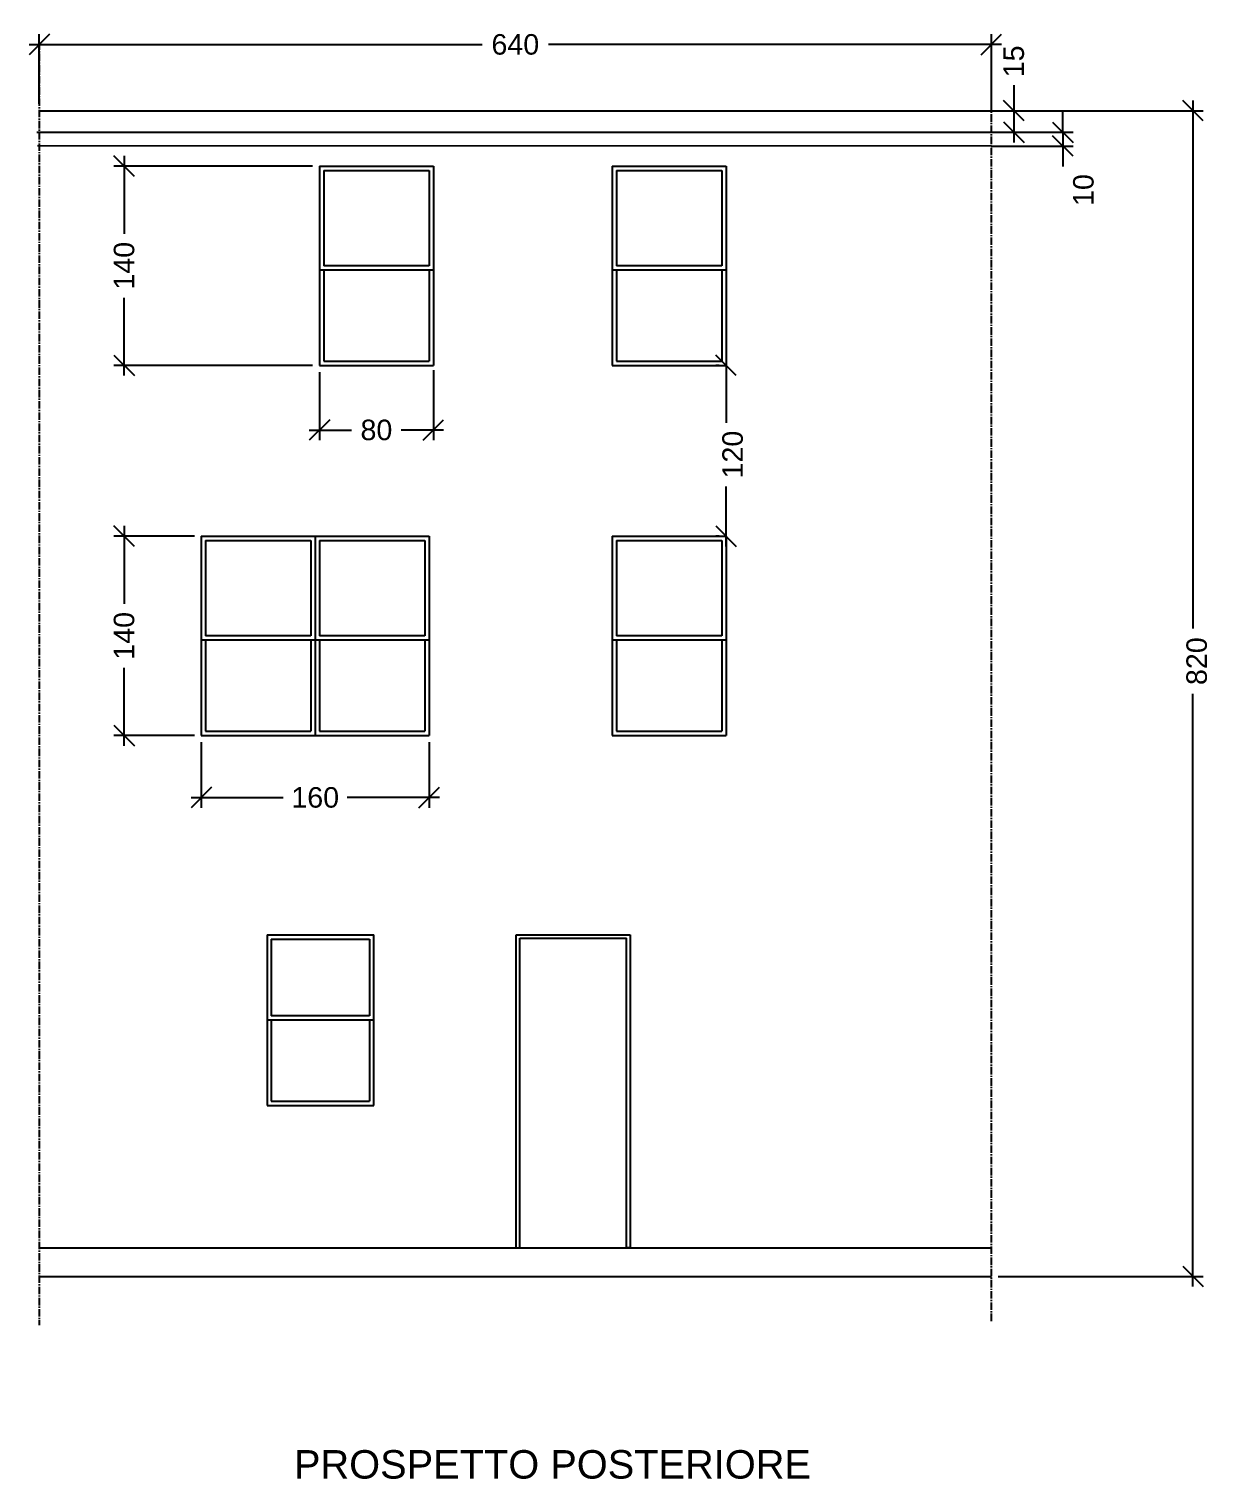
# Model space of a CAD drawing. Header units: inches. Extents: x 1683361338 to 1683364737, y 2652218797 to 2652228464.
# Drawn here: x 1683362681 to 1683363512, y 2652218797 to 2652219816 of the extents above; entities that cross this region are included whole.
import ezdxf

# ---------------------------------------------------------------- set-up
doc = ezdxf.new("R2010")
doc.units = ezdxf.units.IN
doc.header["$MEASUREMENT"] = 0
doc.linetypes.add('CENTER2', pattern=[1.125, 0.75, -0.125, 0.125, -0.125])
doc.linetypes.add('HIDDEN', pattern=[0.375, 0.25, -0.125])
doc.layers.get('DEFPOINTS').update_dxf_attribs({"color": 210})
for name, color, linetype in [('A-ANNO-DIMS', 1, 'Continuous'), ('A-DOOR-FULL', 4, 'Continuous'), ('A-SECT D-MCUT', 176, 'Continuous'), ('A-STRUCTURE-EXTR', 143, 'HIDDEN'), ('A-WALL-FULL-EXTR', 7, 'Continuous'), ('A-WALL-FULL-INTR', 7, 'Continuous')]:
    doc.layers.add(name, color=color, linetype=linetype)
doc.styles.add('ARIAL', font='Arial.ttf')
doc.styles.get("Standard").update_dxf_attribs({"font": 'Arial.ttf'})
doc.dimstyles.new('TICK_36', dxfattribs={"dimtxt": 3.6, "dimasz": 3.6, "dimexe": 1.8, "dimexo": 1.2, "dimgap": 1.8, "dimtad": 0, "dimdec": 0, "dimzin": 0, "dimdsep": 46, "dimtxsty": 'ARIAL', "dimblk": 'OBLIQUE', "dimcen": 1.8, "dimdle": 1.8, "dimclrd": 256, "dimclrt": 256, "dimadec": 0, "dimazin": 0, "dimtfac": 1, "dimtdec": 0, "dimtmove": 1, "dimatfit": 3, "dimldrblk": 'OPEN90', "dimfxl": 1, "dimtfill": 1, "dimtolj": 1, "dimtzin": 0, "dimarcsym": 0})

# ---------------------------------------------------------------- blocks, each defined once
blk = doc.blocks.new('_Oblique')
at = {"color": 0, "linetype": 'ByBlock', "lineweight": -2}
blk.add_line((-0.5, -0.5), (0.5, 0.5), dxfattribs=at)
blk = doc.blocks.new('*D125')
at = {"layer": 'A-ANNO-DIMS', "color": 0, "lineweight": -2, "ltscale": 5, "transparency": 16777216}
for p, q in [((1683363165.791319, 2652219579.344633), (1683363163.391319, 2652219579.344633)), ((1683363165.791319, 2652219459.344633), (1683363163.391319, 2652219459.344633))]:
    blk.add_line(p, q, dxfattribs=at)
at = {"layer": 'A-ANNO-DIMS', "lineweight": -2, "ltscale": 5, "transparency": 16777216}
for p, q in [((1683363170.591319, 2652219586.544633), (1683363170.591319, 2652219539.093337)), ((1683363170.591319, 2652219452.144633), (1683363170.591319, 2652219494.243132))]:
    blk.add_line(p, q, dxfattribs=at)
at = {"layer": 'DEFPOINTS', "color": 0, "ltscale": 5, "transparency": 16777216}
for p in [(1683363170.591319, 2652219579.344633), (1683363170.591319, 2652219459.344633), (1683363170.591319, 2652219459.344633)]:
    blk.add_point(p, dxfattribs=at)
at = {"layer": 'A-ANNO-DIMS', "lineweight": -2, "ltscale": 5, "transparency": 16777216, "xscale": 14.4, "yscale": 14.4, "zscale": 14.4}
for p, rotation in [((1683363170.591319, 2652219579.344633), 90), ((1683363170.591319, 2652219459.344633), 270)]:
    blk.add_blockref('_Oblique', p, dxfattribs=dict(at, rotation=rotation))
at = {"layer": 'A-ANNO-DIMS', "lineweight": 25, "ltscale": 5, "transparency": 16777216, "insert": (1683363175.288504, 2652219516.668235), "char_height": 14.4, "attachment_point": 5, "rotation": 90, "style": 'ARIAL', "bg_fill": 3, "box_fill_scale": 1.25, "bg_fill_color": 256, "bg_fill_true_color": 13158600, "bg_fill_transparency": 0}
blk.add_mtext('\\A1;120', dxfattribs=at)
blk = doc.blocks.new('_Open90')
at = {"color": 0, "linetype": 'ByBlock', "lineweight": -2}
for p, q in [((0, 0), (-1, 0)), ((-0.5, 0.5), (0, 0)), ((0, 0), (-0.5, -0.5))]:
    blk.add_line(p, q, dxfattribs=at)
blk = doc.blocks.new('*D140')
at = {"layer": 'A-ANNO-DIMS', "lineweight": -2, "ltscale": 5, "transparency": 16777216}
for p, q in [((1683363498.613233, 2652219765.498397), (1683363498.613233, 2652219394.566771)), ((1683363498.613233, 2652218932.144633), (1683363498.613233, 2652219348.537848))]:
    blk.add_line(p, q, dxfattribs=at)
at = {"layer": 'A-ANNO-DIMS', "color": 0, "lineweight": -2, "ltscale": 5, "transparency": 16777216}
for p, q in [((1683363361.809449, 2652219758.298398), (1683363505.813233, 2652219758.298398)), ((1683363361.809448, 2652218939.344633), (1683363505.813233, 2652218939.344633))]:
    blk.add_line(p, q, dxfattribs=at)
at = {"layer": 'DEFPOINTS', "color": 0, "ltscale": 5, "transparency": 16777216}
for p in [(1683363357.009449, 2652219758.298398), (1683363357.009449, 2652218939.344633), (1683363498.613233, 2652218939.344633)]:
    blk.add_point(p, dxfattribs=at)
at = {"layer": 'A-ANNO-DIMS', "lineweight": -2, "ltscale": 5, "transparency": 16777216, "xscale": 14.4, "yscale": 14.4, "zscale": 14.4}
for p, rotation in [((1683363498.613233, 2652219758.298398), 90), ((1683363498.613233, 2652218939.344633), 270)]:
    blk.add_blockref('_Oblique', p, dxfattribs=dict(at, rotation=rotation))
at = {"layer": 'A-ANNO-DIMS', "lineweight": 25, "ltscale": 5, "transparency": 16777216, "insert": (1683363501.277486, 2652219371.55231), "char_height": 14.4, "attachment_point": 5, "rotation": 90, "style": 'ARIAL', "bg_fill": 3, "box_fill_scale": 1.25, "bg_fill_color": 256, "bg_fill_true_color": 13158600, "bg_fill_transparency": 0}
blk.add_mtext('\\A1;820', dxfattribs=at)
blk = doc.blocks.new('*D141')
at = {"layer": 'A-ANNO-DIMS', "lineweight": -2, "ltscale": 5, "transparency": 16777216}
for p, q in [((1683363372.799661, 2652219776.117949), (1683363372.799661, 2652219758.256848)), ((1683363372.799661, 2652219765.456848), (1683363372.799661, 2652219735.947057))]:
    blk.add_line(p, q, dxfattribs=at)
at = {"layer": 'A-ANNO-DIMS', "color": 0, "lineweight": -2, "ltscale": 5, "transparency": 16777216}
for p, q in [((1683363356.785904, 2652219758.256848), (1683363379.999661, 2652219758.256848)), ((1683363356.785904, 2652219743.147057), (1683363379.999661, 2652219743.147057))]:
    blk.add_line(p, q, dxfattribs=at)
at = {"layer": 'DEFPOINTS', "color": 0, "ltscale": 5, "transparency": 16777216}
for p in [(1683363351.985904, 2652219758.256848), (1683363351.985904, 2652219743.147057), (1683363372.799661, 2652219743.147057)]:
    blk.add_point(p, dxfattribs=at)
at = {"layer": 'A-ANNO-DIMS', "lineweight": -2, "ltscale": 5, "transparency": 16777216, "xscale": 14.4, "yscale": 14.4, "zscale": 14.4}
for p, rotation in [((1683363372.799661, 2652219758.256848), 90), ((1683363372.799661, 2652219743.147057), 270)]:
    blk.add_blockref('_Oblique', p, dxfattribs=dict(at, rotation=rotation))
at = {"layer": 'A-ANNO-DIMS', "lineweight": 25, "ltscale": 5, "transparency": 16777216, "insert": (1683363372.799661, 2652219792.944144), "char_height": 14.4, "attachment_point": 5, "rotation": 90, "style": 'ARIAL', "bg_fill": 3, "box_fill_scale": 1.25, "bg_fill_color": 256, "bg_fill_true_color": 13158600, "bg_fill_transparency": 0}
blk.add_mtext('\\A1;15', dxfattribs=at)
blk = doc.blocks.new('*D126')
at = {"layer": 'A-ANNO-DIMS', "lineweight": -2, "ltscale": 5, "transparency": 16777216}
for p, q in [((1683362680.967456, 2652219804.780736), (1683362999.377538, 2652219804.780736)), ((1683363364.209449, 2652219804.780736), (1683363045.799366, 2652219804.780736))]:
    blk.add_line(p, q, dxfattribs=at)
at = {"layer": 'A-ANNO-DIMS', "color": 0, "lineweight": -2, "ltscale": 5, "transparency": 16777216}
for p, q in [((1683362688.167456, 2652219763.098398), (1683362688.167456, 2652219811.980736)), ((1683363357.009449, 2652219763.098398), (1683363357.009449, 2652219811.980736))]:
    blk.add_line(p, q, dxfattribs=at)
at = {"layer": 'DEFPOINTS', "color": 0, "ltscale": 5, "transparency": 16777216}
for p in [(1683363357.009449, 2652219804.780736), (1683362688.167456, 2652219758.298398), (1683363357.009449, 2652219758.298398)]:
    blk.add_point(p, dxfattribs=at)
at = {"layer": 'A-ANNO-DIMS', "lineweight": -2, "ltscale": 5, "transparency": 16777216, "xscale": 14.4, "yscale": 14.4, "zscale": 14.4, "rotation": 180}
blk.add_blockref('_Oblique', (1683362688.167456, 2652219804.780736), dxfattribs=at)
at = {"layer": 'A-ANNO-DIMS', "lineweight": -2, "ltscale": 5, "transparency": 16777216, "xscale": 14.4, "yscale": 14.4, "zscale": 14.4}
blk.add_blockref('_Oblique', (1683363357.009449, 2652219804.780736), dxfattribs=at)
at = {"layer": 'A-ANNO-DIMS', "lineweight": 25, "ltscale": 5, "transparency": 16777216, "insert": (1683363022.588452, 2652219804.780736), "char_height": 14.4, "attachment_point": 5, "style": 'ARIAL', "bg_fill": 3, "box_fill_scale": 1.25, "bg_fill_color": 256, "bg_fill_true_color": 13158600, "bg_fill_transparency": 0}
blk.add_mtext('\\A1;640', dxfattribs=at)
blk = doc.blocks.new('*D143')
at = {"layer": 'A-ANNO-DIMS', "lineweight": -2, "ltscale": 5, "transparency": 16777216}
for p, q in [((1683363407.18654, 2652219743.106234), (1683363407.18654, 2652219757.506234)), ((1683363407.18654, 2652219743.106234), (1683363407.18654, 2652219733.450087)), ((1683363407.18654, 2652219733.450087), (1683363407.18654, 2652219719.050087))]:
    blk.add_line(p, q, dxfattribs=at)
at = {"layer": 'A-ANNO-DIMS', "color": 0, "lineweight": -2, "ltscale": 5, "transparency": 16777216}
for p, q in [((1683363356.785904, 2652219743.106234), (1683363414.38654, 2652219743.106234)), ((1683363356.785904, 2652219733.450087), (1683363414.38654, 2652219733.450087))]:
    blk.add_line(p, q, dxfattribs=at)
at = {"layer": 'DEFPOINTS', "color": 0, "ltscale": 5, "transparency": 16777216}
for p in [(1683363351.985904, 2652219743.106234), (1683363351.985904, 2652219733.450087), (1683363407.18654, 2652219733.450087)]:
    blk.add_point(p, dxfattribs=at)
at = {"layer": 'A-ANNO-DIMS', "lineweight": -2, "ltscale": 5, "transparency": 16777216, "xscale": 14.4, "yscale": 14.4, "zscale": 14.4}
for p, rotation in [((1683363407.18654, 2652219743.106234), 270), ((1683363407.18654, 2652219733.450087), 90)]:
    blk.add_blockref('_Oblique', p, dxfattribs=dict(at, rotation=rotation))
at = {"layer": 'A-ANNO-DIMS', "lineweight": 25, "ltscale": 5, "transparency": 16777216, "insert": (1683363421.716246, 2652219702.551128), "char_height": 14.4, "attachment_point": 5, "rotation": 90, "style": 'ARIAL', "bg_fill": 3, "box_fill_scale": 1.25, "bg_fill_color": 256, "bg_fill_true_color": 13158600, "bg_fill_transparency": 0}
blk.add_mtext('\\A1;10', dxfattribs=at)
blk = doc.blocks.new('*D151')
at = {"layer": 'A-ANNO-DIMS', "lineweight": -2, "ltscale": 5, "transparency": 16777216}
for p, q in [((1683362747.804797, 2652219726.544631), (1683362747.804797, 2652219671.769733)), ((1683362747.804797, 2652219572.144631), (1683362747.804797, 2652219626.919528))]:
    blk.add_line(p, q, dxfattribs=at)
at = {"layer": 'A-ANNO-DIMS', "color": 0, "lineweight": -2, "ltscale": 5, "transparency": 16777216}
for p, q in [((1683362880.215605, 2652219719.344631), (1683362740.604797, 2652219719.344631)), ((1683362880.215605, 2652219579.344631), (1683362740.604797, 2652219579.344631))]:
    blk.add_line(p, q, dxfattribs=at)
at = {"layer": 'DEFPOINTS', "color": 0, "ltscale": 5, "transparency": 16777216}
for p in [(1683362885.015605, 2652219719.344631), (1683362747.804797, 2652219579.344631), (1683362885.015605, 2652219579.344631)]:
    blk.add_point(p, dxfattribs=at)
at = {"layer": 'A-ANNO-DIMS', "lineweight": -2, "ltscale": 5, "transparency": 16777216, "xscale": 14.4, "yscale": 14.4, "zscale": 14.4}
for p, rotation in [((1683362747.804797, 2652219719.344631), 90), ((1683362747.804797, 2652219579.344631), 270)]:
    blk.add_blockref('_Oblique', p, dxfattribs=dict(at, rotation=rotation))
at = {"layer": 'A-ANNO-DIMS', "lineweight": 25, "ltscale": 5, "transparency": 16777216, "insert": (1683362747.804797, 2652219649.344631), "char_height": 14.4, "attachment_point": 5, "rotation": 90, "style": 'ARIAL', "bg_fill": 3, "box_fill_scale": 1.25, "bg_fill_color": 256, "bg_fill_true_color": 13158600, "bg_fill_transparency": 0}
blk.add_mtext('\\A1;140', dxfattribs=at)
blk = doc.blocks.new('*D152')
at = {"layer": 'A-ANNO-DIMS', "color": 0, "lineweight": -2, "ltscale": 5, "transparency": 16777216}
for p, q in [((1683362802.015604, 2652219314.544639), (1683362802.015604, 2652219268.548987)), ((1683362962.015605, 2652219314.544639), (1683362962.015605, 2652219268.548987))]:
    blk.add_line(p, q, dxfattribs=at)
at = {"layer": 'A-ANNO-DIMS', "lineweight": -2, "ltscale": 5, "transparency": 16777216}
for p, q in [((1683362794.815603, 2652219275.748987), (1683362859.590502, 2652219275.748987)), ((1683362969.215605, 2652219275.748987), (1683362904.440707, 2652219275.748987))]:
    blk.add_line(p, q, dxfattribs=at)
at = {"layer": 'DEFPOINTS', "color": 0, "ltscale": 5, "transparency": 16777216}
for p in [(1683362802.015604, 2652219319.344639), (1683362962.015605, 2652219319.344639), (1683362962.015605, 2652219275.748987)]:
    blk.add_point(p, dxfattribs=at)
at = {"layer": 'A-ANNO-DIMS', "lineweight": -2, "ltscale": 5, "transparency": 16777216, "xscale": 14.4, "yscale": 14.4, "zscale": 14.4, "rotation": 180}
blk.add_blockref('_Oblique', (1683362802.015604, 2652219275.748987), dxfattribs=at)
at = {"layer": 'A-ANNO-DIMS', "lineweight": -2, "ltscale": 5, "transparency": 16777216, "xscale": 14.4, "yscale": 14.4, "zscale": 14.4}
blk.add_blockref('_Oblique', (1683362962.015605, 2652219275.748987), dxfattribs=at)
at = {"layer": 'A-ANNO-DIMS', "lineweight": 25, "ltscale": 5, "transparency": 16777216, "insert": (1683362882.015604, 2652219275.748987), "char_height": 14.4, "attachment_point": 5, "style": 'ARIAL', "bg_fill": 3, "box_fill_scale": 1.25, "bg_fill_color": 256, "bg_fill_true_color": 13158600, "bg_fill_transparency": 0}
blk.add_mtext('\\A1;160', dxfattribs=at)
blk = doc.blocks.new('*D153')
at = {"layer": 'A-ANNO-DIMS', "lineweight": -2, "ltscale": 5, "transparency": 16777216}
for p, q in [((1683362747.804797, 2652219466.544639), (1683362747.804797, 2652219411.769742)), ((1683362747.804797, 2652219312.144639), (1683362747.804797, 2652219366.919537))]:
    blk.add_line(p, q, dxfattribs=at)
at = {"layer": 'A-ANNO-DIMS', "color": 0, "lineweight": -2, "ltscale": 5, "transparency": 16777216}
for p, q in [((1683362797.215604, 2652219459.344639), (1683362740.604797, 2652219459.344639)), ((1683362797.215604, 2652219319.344639), (1683362740.604797, 2652219319.344639))]:
    blk.add_line(p, q, dxfattribs=at)
at = {"layer": 'DEFPOINTS', "color": 0, "ltscale": 5, "transparency": 16777216}
for p in [(1683362747.804797, 2652219459.344639), (1683362802.015604, 2652219459.344639), (1683362802.015604, 2652219319.344639)]:
    blk.add_point(p, dxfattribs=at)
at = {"layer": 'A-ANNO-DIMS', "lineweight": -2, "ltscale": 5, "transparency": 16777216, "xscale": 14.4, "yscale": 14.4, "zscale": 14.4}
for p, rotation in [((1683362747.804797, 2652219459.344639), 90), ((1683362747.804797, 2652219319.344639), 270)]:
    blk.add_blockref('_Oblique', p, dxfattribs=dict(at, rotation=rotation))
at = {"layer": 'A-ANNO-DIMS', "lineweight": 25, "ltscale": 5, "transparency": 16777216, "insert": (1683362747.804797, 2652219389.34464), "char_height": 14.4, "attachment_point": 5, "rotation": 90, "style": 'ARIAL', "bg_fill": 3, "box_fill_scale": 1.25, "bg_fill_color": 256, "bg_fill_true_color": 13158600, "bg_fill_transparency": 0}
blk.add_mtext('\\A1;140', dxfattribs=at)
blk = doc.blocks.new('*D154')
at = {"layer": 'A-ANNO-DIMS', "color": 0, "lineweight": -2, "ltscale": 5, "transparency": 16777216}
for p, q in [((1683362885.015605, 2652219574.544631), (1683362885.015605, 2652219526.724856)), ((1683362965.015605, 2652219576.044631), (1683362965.015605, 2652219526.724856))]:
    blk.add_line(p, q, dxfattribs=at)
at = {"layer": 'A-ANNO-DIMS', "lineweight": -2, "ltscale": 5, "transparency": 16777216}
for p, q in [((1683362877.815605, 2652219533.924856), (1683362907.600053, 2652219533.924856)), ((1683362972.215605, 2652219533.924856), (1683362942.431158, 2652219533.924856))]:
    blk.add_line(p, q, dxfattribs=at)
at = {"layer": 'DEFPOINTS', "color": 0, "ltscale": 5, "transparency": 16777216}
for p in [(1683362885.015605, 2652219579.344631), (1683362965.015605, 2652219580.844631), (1683362885.015605, 2652219533.924856)]:
    blk.add_point(p, dxfattribs=at)
at = {"layer": 'A-ANNO-DIMS', "lineweight": -2, "ltscale": 5, "transparency": 16777216, "xscale": 14.4, "yscale": 14.4, "zscale": 14.4, "rotation": 180}
blk.add_blockref('_Oblique', (1683362885.015605, 2652219533.924856), dxfattribs=at)
at = {"layer": 'A-ANNO-DIMS', "lineweight": -2, "ltscale": 5, "transparency": 16777216, "xscale": 14.4, "yscale": 14.4, "zscale": 14.4}
blk.add_blockref('_Oblique', (1683362965.015605, 2652219533.924856), dxfattribs=at)
at = {"layer": 'A-ANNO-DIMS', "lineweight": 25, "ltscale": 5, "transparency": 16777216, "insert": (1683362925.015605, 2652219533.924856), "char_height": 14.4, "attachment_point": 5, "style": 'ARIAL', "bg_fill": 3, "box_fill_scale": 1.25, "bg_fill_color": 256, "bg_fill_true_color": 13158600, "bg_fill_transparency": 0}
blk.add_mtext('\\A1;80', dxfattribs=at)

msp = doc.modelspace()

# ---------------------------------------------------------------- linework, layer by layer
at = {"layer": 'A-DOOR-FULL'}
for p, q in [((1683362885.015605, 2652219719.344631), (1683362965.015605, 2652219719.344631)), ((1683362885.015605, 2652219719.344631), (1683362885.015605, 2652219579.344631)), ((1683362888.015605, 2652219716.344631), (1683362888.015605, 2652219649.344631)), ((1683362888.015605, 2652219716.344631), (1683362962.015605, 2652219716.344631)), ((1683362962.015605, 2652219716.344631), (1683362962.015605, 2652219649.344631)), ((1683362965.015605, 2652219719.344631), (1683362965.015605, 2652219579.344631)), ((1683363090.591319, 2652219719.344633), (1683363090.591319, 2652219579.344633)), ((1683363090.591319, 2652219719.344633), (1683363170.591319, 2652219719.344633)), ((1683363093.591319, 2652219716.344633), (1683363167.591319, 2652219716.344633)), ((1683363093.591319, 2652219716.344633), (1683363093.591319, 2652219649.344633)), ((1683363167.591319, 2652219716.344633), (1683363167.591319, 2652219649.344633)), ((1683363170.591319, 2652219719.344633), (1683363170.591319, 2652219579.344633)), ((1683362888.015605, 2652219646.344631), (1683362888.015605, 2652219582.344631)), ((1683362962.015605, 2652219646.344631), (1683362962.015605, 2652219582.344631)), ((1683363093.591319, 2652219646.344633), (1683363093.591319, 2652219582.344633)), ((1683363167.591319, 2652219646.344633), (1683363167.591319, 2652219582.344633)), ((1683362885.015605, 2652219579.344631), (1683362965.015605, 2652219579.344631)), ((1683362888.015605, 2652219582.344631), (1683362962.015605, 2652219582.344631)), ((1683363090.591319, 2652219579.344633), (1683363170.591319, 2652219579.344633)), ((1683363093.591319, 2652219582.344633), (1683363167.591319, 2652219582.344633)), ((1683362802.015604, 2652219459.344639), (1683362882.015604, 2652219459.344639)), ((1683362802.015604, 2652219459.344639), (1683362802.015604, 2652219319.344639)), ((1683362805.015604, 2652219456.344639), (1683362805.015604, 2652219389.344639)), ((1683362805.015604, 2652219456.344639), (1683362879.015604, 2652219456.344639)), ((1683362879.015604, 2652219456.344639), (1683362879.015604, 2652219389.344639)), ((1683362882.015604, 2652219459.344639), (1683362882.015604, 2652219319.344639)), ((1683362882.015605, 2652219459.344639), (1683362962.015605, 2652219459.344639)), ((1683362882.015605, 2652219459.344639), (1683362882.015605, 2652219319.344639)), ((1683362885.015605, 2652219456.344639), (1683362885.015605, 2652219389.344639)), ((1683362885.015605, 2652219456.344639), (1683362959.015605, 2652219456.344639)), ((1683362959.015605, 2652219456.344639), (1683362959.015605, 2652219389.344639)), ((1683362962.015605, 2652219459.344639), (1683362962.015605, 2652219319.344639)), ((1683363090.591319, 2652219459.344633), (1683363170.591319, 2652219459.344633)), ((1683363090.591319, 2652219459.344633), (1683363090.591319, 2652219319.344633)), ((1683363093.591319, 2652219456.344633), (1683363093.591319, 2652219389.344633)), ((1683363093.591319, 2652219456.344633), (1683363167.591319, 2652219456.344633)), ((1683363167.591319, 2652219456.344633), (1683363167.591319, 2652219389.344633)), ((1683363170.591319, 2652219459.344633), (1683363170.591319, 2652219319.344633)), ((1683362805.015604, 2652219386.344639), (1683362805.015604, 2652219322.344639)), ((1683362879.015604, 2652219386.344639), (1683362879.015604, 2652219322.344639)), ((1683362885.015605, 2652219386.344639), (1683362885.015605, 2652219322.344639)), ((1683362959.015605, 2652219386.344639), (1683362959.015605, 2652219322.344639)), ((1683363093.591319, 2652219386.344633), (1683363093.591319, 2652219322.344633)), ((1683363167.591319, 2652219386.344633), (1683363167.591319, 2652219322.344633)), ((1683362802.015604, 2652219319.344639), (1683362882.015604, 2652219319.344639)), ((1683362805.015604, 2652219322.344639), (1683362879.015604, 2652219322.344639)), ((1683362882.015605, 2652219319.344639), (1683362962.015605, 2652219319.344639)), ((1683362885.015605, 2652219322.344639), (1683362959.015605, 2652219322.344639)), ((1683363090.591319, 2652219319.344633), (1683363170.591319, 2652219319.344633)), ((1683363093.591319, 2652219322.344633), (1683363167.591319, 2652219322.344633)), ((1683363170.591319, 2652219322.344633), (1683363170.591319, 2652219319.344633))]:
    msp.add_line(p, q, dxfattribs=at)
for points in [[(1683362962.015605, 2652219649.344631), (1683362888.015605, 2652219649.344631)], [(1683363167.591319, 2652219649.344633), (1683363093.591319, 2652219649.344633)], [(1683362965.015605, 2652219646.344631), (1683362885.015605, 2652219646.344631)], [(1683363170.591319, 2652219646.344633), (1683363090.591319, 2652219646.344633)], [(1683362882.015604, 2652219386.344639), (1683362802.015604, 2652219386.344639)], [(1683362879.015604, 2652219389.344639), (1683362805.015604, 2652219389.344639)], [(1683362962.015605, 2652219386.344639), (1683362882.015605, 2652219386.344639)], [(1683362959.015605, 2652219389.344639), (1683362885.015605, 2652219389.344639)], [(1683363170.591319, 2652219386.344633), (1683363090.591319, 2652219386.344633)], [(1683363167.591319, 2652219389.344633), (1683363093.591319, 2652219389.344633)]]:
    msp.add_lwpolyline(points, dxfattribs=at)
at = {"layer": 'A-SECT D-MCUT'}
for p, q in [((1683362688.167456, 2652219758.298398), (1683363357.009449, 2652219758.298398)), ((1683362686.494363, 2652219743.183531), (1683363357.009449, 2652219743.147783)), ((1683363357.009449, 2652219733.450087), (1683362687.027881, 2652219733.486441))]:
    msp.add_line(p, q, dxfattribs=at)
at = {"layer": 'A-STRUCTURE-EXTR', "linetype": 'Continuous', "ltscale": 0.85}
for p, q in [((1683362848.167456, 2652219179.344633), (1683362923.167456, 2652219179.344633)), ((1683362848.167456, 2652219179.344633), (1683362848.167456, 2652219059.344633)), ((1683362851.167456, 2652219176.344633), (1683362851.167456, 2652219122.344633)), ((1683362851.167456, 2652219176.344633), (1683362920.167456, 2652219176.344633)), ((1683362920.167456, 2652219176.344633), (1683362920.167456, 2652219122.344633)), ((1683362923.167456, 2652219059.344633), (1683362923.167456, 2652219179.344633)), ((1683363023.167456, 2652218959.344633), (1683363023.167456, 2652219179.344633)), ((1683363023.167456, 2652219179.344633), (1683363103.167456, 2652219179.344633)), ((1683363025.667456, 2652218959.344633), (1683363025.667456, 2652219176.844633)), ((1683363025.667456, 2652219176.844633), (1683363100.667456, 2652219176.844633)), ((1683363100.667456, 2652218959.344633), (1683363100.667456, 2652219176.844633)), ((1683363103.167456, 2652219179.344633), (1683363103.167456, 2652218959.344633)), ((1683362851.167456, 2652219119.344633), (1683362851.167456, 2652219062.344633)), ((1683362920.167456, 2652219119.344633), (1683362920.167456, 2652219062.344633)), ((1683362848.167456, 2652219059.344633), (1683362923.167456, 2652219059.344633)), ((1683362851.167456, 2652219062.344633), (1683362920.167456, 2652219062.344633)), ((1683362688.167456, 2652218959.344633), (1683363357.009449, 2652218959.344633)), ((1683363023.167456, 2652218959.344633), (1683363025.667456, 2652218959.344633)), ((1683363103.167456, 2652218959.344633), (1683363100.667456, 2652218959.344633)), ((1683362688.167456, 2652218939.344633), (1683363357.009449, 2652218939.344633))]:
    msp.add_line(p, q, dxfattribs=at)
for points in [[(1683362920.167456, 2652219122.344633), (1683362851.167456, 2652219122.344633)], [(1683362923.167456, 2652219119.344633), (1683362848.167456, 2652219119.344633)]]:
    msp.add_lwpolyline(points, dxfattribs=at)
at = {"layer": 'A-WALL-FULL-EXTR'}
for p, q in [((1683362965.015605, 2652219582.344631), (1683362965.015605, 2652219579.344631)), ((1683362882.015604, 2652219322.344639), (1683362882.015604, 2652219319.344639)), ((1683362962.015605, 2652219322.344639), (1683362962.015605, 2652219319.344639))]:
    msp.add_line(p, q, dxfattribs=at)

# ---------------------------------------------------------------- texts
at = {"layer": 'A-WALL-FULL-INTR', "linetype": 'ByBlock', "ltscale": 11, "insert": (1683362867.062303, 2652218817.266113), "char_height": 20, "attachment_point": 1}
msp.add_mtext_dynamic_manual_height_columns('PROSPETTO POSTERIORE', width=798.98161745, gutter_width=1, heights=[0], dxfattribs=at)

# ---------------------------------------------------------------- next in the draw order: dimensions: what is measured, and where the dimension line sits
at = {"layer": 'A-ANNO-DIMS', "lineweight": 25, "ltscale": 5}
for base, p1, p2, angle, picture, middle, dimtype in [((1683363372.799661, 2652219743.147057), (1683363351.985904, 2652219758.256848), (1683363351.985904, 2652219743.147057), 270, '*D141', (1683363379.929559, 2652219792.944144), 161), ((1683363170.591319, 2652219459.344633), (1683363170.591319, 2652219579.344633), (1683363170.591319, 2652219459.344633), 90, '*D125', (1683363175.288504, 2652219516.668235), 160)]:
    dim = msp.add_linear_dim(base=base, p1=p1, p2=p2, angle=angle, dimstyle='TICK_36', override={"dimscale": 4}, dxfattribs=at)
    dim.commit()
    dim.dimension.update_dxf_attribs({"geometry": picture, "text_midpoint": middle, "dimtype": dimtype})
dim = msp.add_linear_dim(base=(1683362747.804797, 2652219579.344631), p1=(1683362885.015605, 2652219719.344631), p2=(1683362885.015605, 2652219579.344631), angle=90, dimstyle='TICK_36', override={"dimscale": 4}, dxfattribs=at)
dim.commit()
dim.dimension.update_dxf_attribs({"geometry": '*D151', "text_midpoint": (1683362747.804797, 2652219649.344631)})
dim = msp.add_linear_dim(base=(1683362962.015605, 2652219275.748987), p1=(1683362802.015604, 2652219319.344639), p2=(1683362962.015605, 2652219319.344639), dimstyle='TICK_36', override={"dimscale": 4}, dxfattribs=at)
dim.commit()
dim.dimension.update_dxf_attribs({"geometry": '*D152', "text_midpoint": (1683362882.015604, 2652219275.748987)})

# ---------------------------------------------------------------- next in the draw order: dimensions: what is measured, and where the dimension line sits
dim = msp.add_linear_dim(base=(1683363498.613233, 2652218939.344633), p1=(1683363357.009449, 2652219758.298398), p2=(1683363357.009449, 2652218939.344633), angle=270, text='820', dimstyle='TICK_36', override={"dimscale": 4}, dxfattribs=at)
dim.commit()
dim.dimension.update_dxf_attribs({"geometry": '*D140', "text_midpoint": (1683363501.277486, 2652219371.55231), "dimtype": 161})
dim = msp.add_linear_dim(base=(1683362885.015605, 2652219533.924856), p1=(1683362965.015605, 2652219580.844631), p2=(1683362885.015605, 2652219579.344631), dimstyle='TICK_36', override={"dimscale": 4}, dxfattribs=at)
dim.commit()
dim.dimension.update_dxf_attribs({"geometry": '*D154', "text_midpoint": (1683362925.015605, 2652219533.924856)})
dim = msp.add_linear_dim(base=(1683362747.804797, 2652219459.344639), p1=(1683362802.015604, 2652219319.344639), p2=(1683362802.015604, 2652219459.344639), angle=90, dimstyle='TICK_36', override={"dimscale": 4}, dxfattribs=at)
dim.commit()
dim.dimension.update_dxf_attribs({"geometry": '*D153', "text_midpoint": (1683362747.804797, 2652219389.34464)})

# ---------------------------------------------------------------- next in the draw order: dimensions: what is measured, and where the dimension line sits
dim = msp.add_linear_dim(base=(1683363357.009449, 2652219804.780736), p1=(1683362688.167456, 2652219758.298398), p2=(1683363357.009449, 2652219758.298398), text='640', dimstyle='TICK_36', override={"dimscale": 4}, dxfattribs=at)
dim.commit()
dim.dimension.update_dxf_attribs({"geometry": '*D126', "text_midpoint": (1683363022.588452, 2652219804.780736)})

# ---------------------------------------------------------------- next in the draw order: linework, layer by layer
at = {"layer": 'A-WALL-FULL-INTR', "linetype": 'CENTER2', "ltscale": 7}
msp.add_line((1683362688.167456, 2652219806.23035), (1683362688.167456, 2652218905.151349), dxfattribs=at)

# ---------------------------------------------------------------- next in the draw order: dimensions: what is measured, and where the dimension line sits
at = {"layer": 'A-ANNO-DIMS', "lineweight": 25, "ltscale": 5}
dim = msp.add_linear_dim(base=(1683363407.18654, 2652219733.450087), p1=(1683363351.985904, 2652219743.106234), p2=(1683363351.985904, 2652219733.450087), angle=270, dimstyle='TICK_36', override={"dimscale": 4}, dxfattribs=at)
dim.commit()
dim.dimension.update_dxf_attribs({"geometry": '*D143', "text_midpoint": (1683363421.716246, 2652219702.551128), "dimtype": 161})

# ---------------------------------------------------------------- next in the draw order: linework, layer by layer
at = {"layer": 'A-WALL-FULL-INTR', "linetype": 'CENTER2', "ltscale": 7}
msp.add_line((1683363357.009449, 2652218907.935062), (1683363357.009449, 2652219787.539567), dxfattribs=at)

doc.saveas('drawing.dxf')
